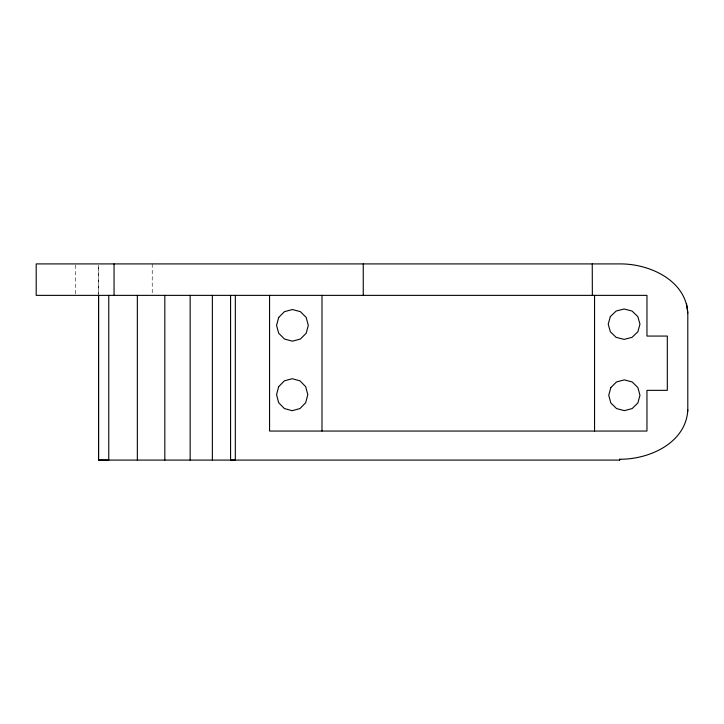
<?xml version="1.0" encoding="UTF-8"?>
<svg xmlns="http://www.w3.org/2000/svg" width="724" height="724" viewBox="0 0 724 724"><rect width="100%" height="100%" fill="white"/><g stroke="black" fill="none" stroke-linecap="round" stroke-linejoin="round"><path stroke-width="0.54" stroke-dasharray="3.62 2.71" d="M98.573 294.243L98.545 265.038L98.555 294.351M152.23 263.907L152.23 294.243M75.359 265.038L75.359 294.243"/><path stroke-width="1.09" d="M98.555 295.365L98.555 460.084L619.69 460.084L619.69 459.224C649.003 459.577 685.999 443.115 687.8 410.001L687.8 313.121C685.999 280.025 649.003 263.545 619.69 263.916L36.2 263.907L36.2 295.365L646.957 295.365L646.957 336.063L667.311 336.063L667.311 390.345L646.957 390.345L646.957 431.052L269.572 431.052L269.572 295.365M108.763 295.365L108.763 460.084L98.555 460.084L98.555 295.483M137.343 460.084L137.343 295.365M164.828 460.084L164.828 295.365M190.15 460.084L190.159 295.365M212.358 460.084L212.367 295.365M230.585 295.365L230.576 460.084L235.327 460.093L235.336 295.365M687.574 411.648L687.8 410.001M687.8 313.121L686.479 303.528M619.663 459.224L619.69 460.084M592.25 263.907L592.359 295.365M363.249 263.907L363.258 295.365M594.54 295.365L594.54 431.052M321.99 295.365L321.99 431.052M114.057 263.907L114.057 295.365M278.649 386.697L276.559 394.707L278.649 402.698L284.378 408.544L292.179 410.698L299.989 408.544L305.7 402.698L307.791 394.707L305.7 386.697L299.989 380.851L292.179 378.715L284.378 380.851L278.649 386.697M278.686 317.438L276.559 325.357L278.686 333.248L284.505 339.04L292.433 341.167L300.379 339.04L306.189 333.248L308.306 325.357L306.189 317.438L300.379 311.646L292.433 309.537L284.505 311.646L278.686 317.438M610.821 387.566L608.739 395.268L610.821 402.942L616.54 408.571L624.35 410.644L632.152 408.571L637.88 402.942L639.962 395.268L637.88 387.566L632.152 381.937L624.35 379.883L616.54 381.937L610.821 387.566M610.341 316.587L608.223 324.198L610.341 331.791L616.151 337.357L624.097 339.402L632.025 337.357L637.844 331.791L639.962 324.198L637.844 316.587L632.025 311.021L624.097 308.994L616.151 311.021L610.341 316.587"/></g></svg>
